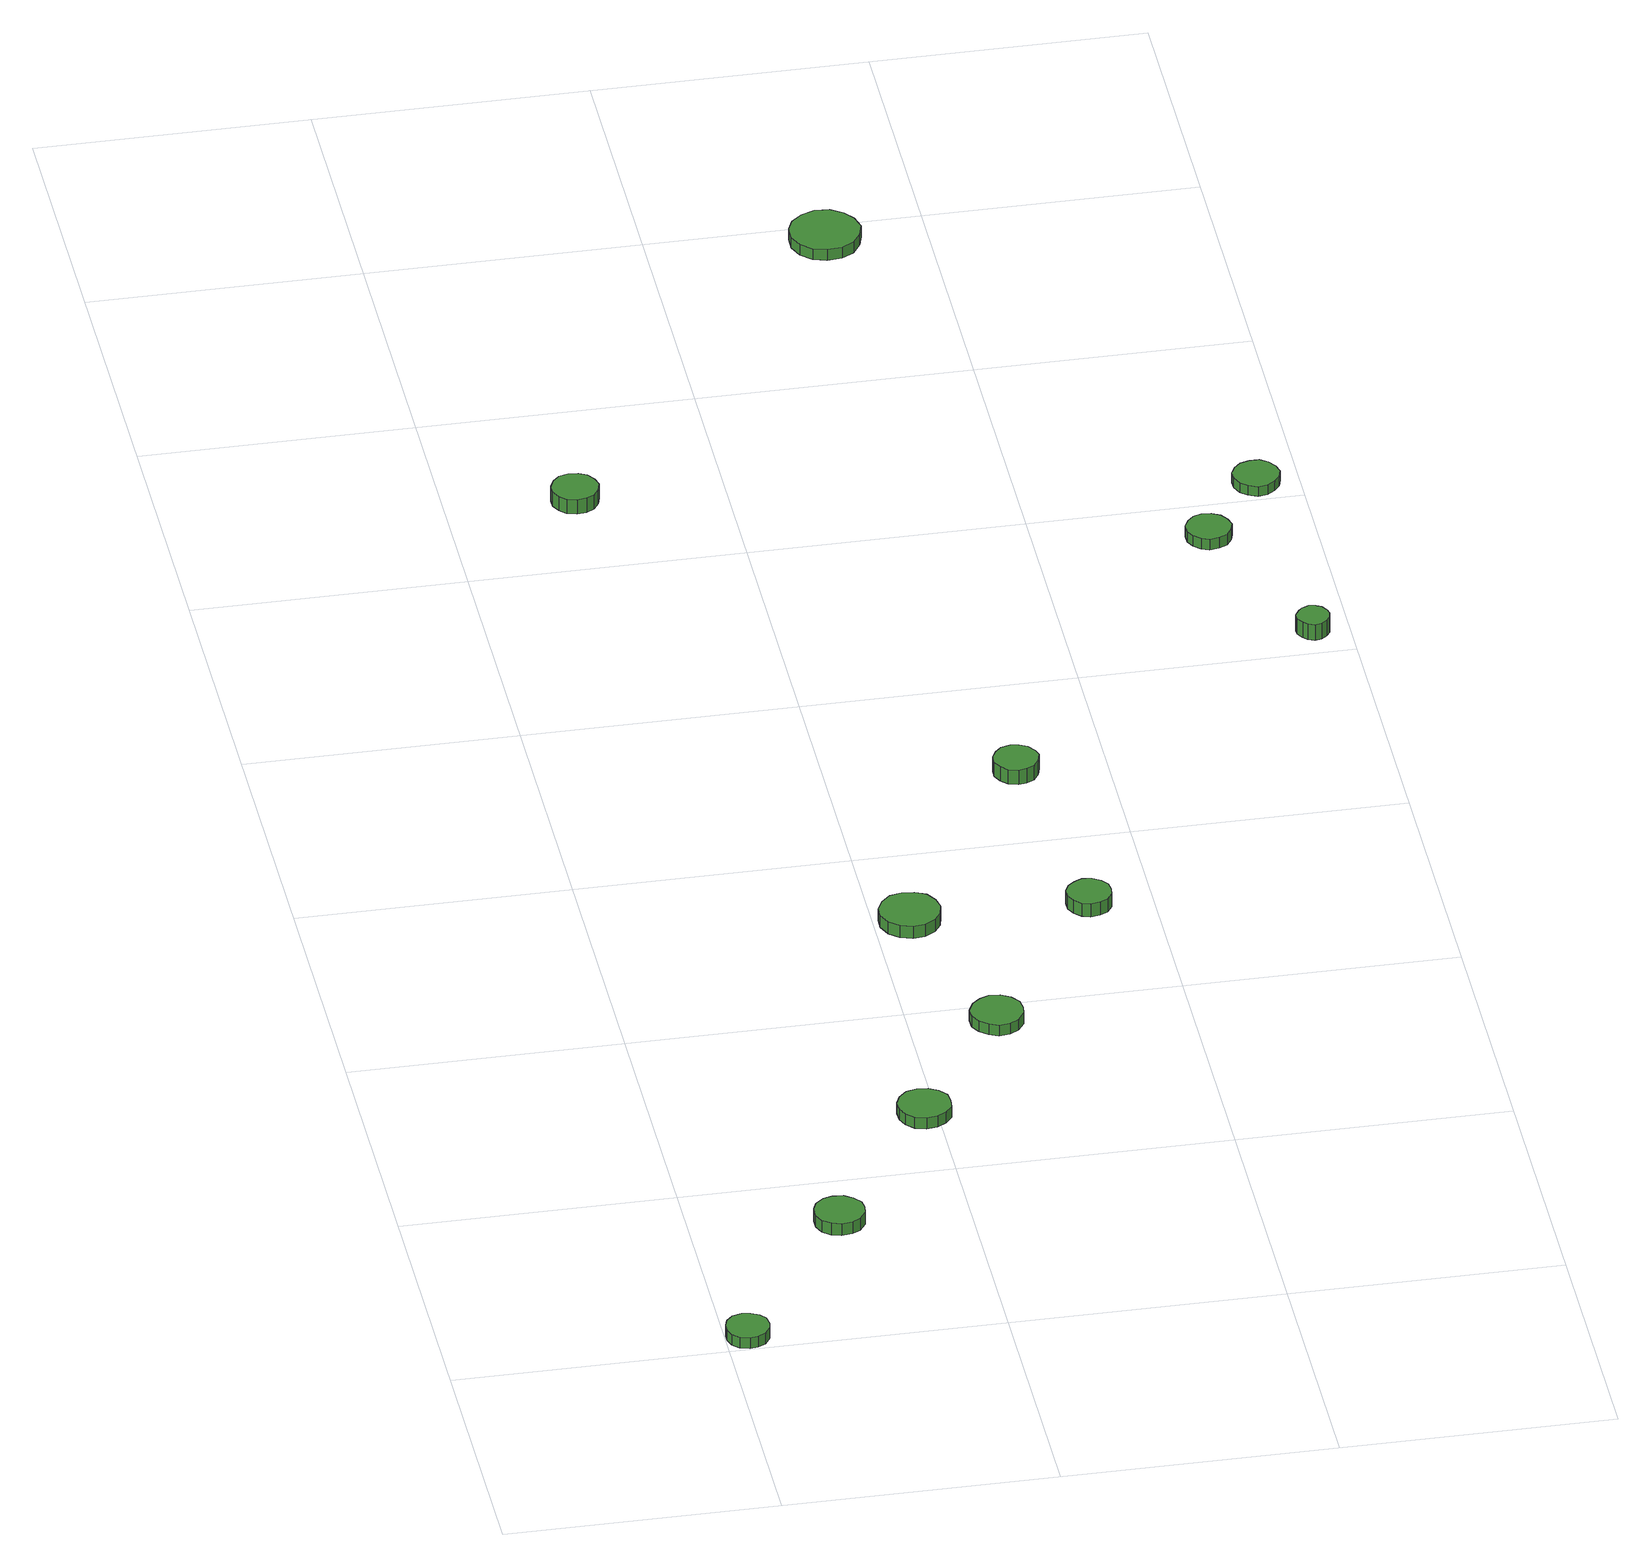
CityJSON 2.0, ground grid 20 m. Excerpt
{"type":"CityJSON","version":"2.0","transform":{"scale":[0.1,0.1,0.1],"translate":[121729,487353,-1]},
"CityObjects":{
"tree1":{"type":"SolitaryVegetationObject","attributes":{"function":"something"},"geometry":[{"type":"MultiSurface","lod":"1","boundaries":[[[0,1,2,3,4,5,6,7,8,9,10,11,12,13,14]],[[15,16,17,18,19,20,21,22,23,24,25,26,27,28,29]],[[0,29,28,1]],[[1,28,27,2]],[[2,27,26,3]],[[3,26,25,4]],[[4,25,24,5]],[[5,24,23,6]],[[6,23,22,7]],[[7,22,21,8]],[[8,21,20,9]],[[9,20,19,10]],[[10,19,18,11]],[[11,18,17,12]],[[12,17,16,13]],[[13,16,15,14]],[[14,15,29,0]]]}]},
"tree2":{"type":"SolitaryVegetationObject","attributes":{"function":"something"},"geometry":[{"type":"MultiSurface","lod":"1","boundaries":[[[30,31,32,33,34,35,36,37,38,39,40,41,42,43,44]],[[45,46,47,48,49,50,51,52,53,54,55,56,57,58,59]],[[30,59,58,31]],[[31,58,57,32]],[[32,57,56,33]],[[33,56,55,34]],[[34,55,54,35]],[[35,54,53,36]],[[36,53,52,37]],[[37,52,51,38]],[[38,51,50,39]],[[39,50,49,40]],[[40,49,48,41]],[[41,48,47,42]],[[42,47,46,43]],[[43,46,45,44]],[[44,45,59,30]]]}]},
"tree3":{"type":"SolitaryVegetationObject","attributes":{"function":"something"},"geometry":[{"type":"MultiSurface","lod":"1","boundaries":[[[60,61,62,63,64,65,66,67,68,69,70,71,72,73,74]],[[75,76,77,78,79,80,81,82,83,84,85,86,87,88,89]],[[60,89,88,61]],[[61,88,87,62]],[[62,87,86,63]],[[63,86,85,64]],[[64,85,84,65]],[[65,84,83,66]],[[66,83,82,67]],[[67,82,81,68]],[[68,81,80,69]],[[69,80,79,70]],[[70,79,78,71]],[[71,78,77,72]],[[72,77,76,73]],[[73,76,75,74]],[[74,75,89,60]]]}]},
"tree4":{"type":"SolitaryVegetationObject","attributes":{"function":"something"},"geometry":[{"type":"MultiSurface","lod":"1","boundaries":[[[90,91,92,93,94,95,96,97,98,99,100,101,102,103,104]],[[105,106,107,108,109,110,111,112,113,114,115,116,117,118,119]],[[90,119,118,91]],[[91,118,117,92]],[[92,117,116,93]],[[93,116,115,94]],[[94,115,114,95]],[[95,114,113,96]],[[96,113,112,97]],[[97,112,111,98]],[[98,111,110,99]],[[99,110,109,100]],[[100,109,108,101]],[[101,108,107,102]],[[102,107,106,103]],[[103,106,105,104]],[[104,105,119,90]]]}]},
"tree5":{"type":"SolitaryVegetationObject","attributes":{"function":"something"},"geometry":[{"type":"MultiSurface","lod":"1","boundaries":[[[120,121,122,123,124,125,126,127,128,129,130,131,132,133,134]],[[135,136,137,138,139,140,141,142,143,144,145,146,147,148,149]],[[120,149,148,121]],[[121,148,147,122]],[[122,147,146,123]],[[123,146,145,124]],[[124,145,144,125]],[[125,144,143,126]],[[126,143,142,127]],[[127,142,141,128]],[[128,141,140,129]],[[129,140,139,130]],[[130,139,138,131]],[[131,138,137,132]],[[132,137,136,133]],[[133,136,135,134]],[[134,135,149,120]]]}]},
"tree6":{"type":"SolitaryVegetationObject","attributes":{"function":"something"},"geometry":[{"type":"MultiSurface","lod":"1","boundaries":[[[150,151,152,153,154,155,156,157,158,159,160,161,162,163,164]],[[165,166,167,168,169,170,171,172,173,174,175,176,177,178,179]],[[150,179,178,151]],[[151,178,177,152]],[[152,177,176,153]],[[153,176,175,154]],[[154,175,174,155]],[[155,174,173,156]],[[156,173,172,157]],[[157,172,171,158]],[[158,171,170,159]],[[159,170,169,160]],[[160,169,168,161]],[[161,168,167,162]],[[162,167,166,163]],[[163,166,165,164]],[[164,165,179,150]]]}]},
"tree7":{"type":"SolitaryVegetationObject","attributes":{"function":"something"},"geometry":[{"type":"MultiSurface","lod":"1","boundaries":[[[180,181,182,183,184,185,186,187,188,189,190,191,192,193,194]],[[195,196,197,198,199,200,201,202,203,204,205,206,207,208,209]],[[180,209,208,181]],[[181,208,207,182]],[[182,207,206,183]],[[183,206,205,184]],[[184,205,204,185]],[[185,204,203,186]],[[186,203,202,187]],[[187,202,201,188]],[[188,201,200,189]],[[189,200,199,190]],[[190,199,198,191]],[[191,198,197,192]],[[192,197,196,193]],[[193,196,195,194]],[[194,195,209,180]]]}]},
"tree8":{"type":"SolitaryVegetationObject","attributes":{"function":"something"},"geometry":[{"type":"MultiSurface","lod":"1","boundaries":[[[210,211,212,213,214,215,216,217,218,219,220,221,222,223,224]],[[225,226,227,228,229,230,231,232,233,234,235,236,237,238,239]],[[210,239,238,211]],[[211,238,237,212]],[[212,237,236,213]],[[213,236,235,214]],[[214,235,234,215]],[[215,234,233,216]],[[216,233,232,217]],[[217,232,231,218]],[[218,231,230,219]],[[219,230,229,220]],[[220,229,228,221]],[[221,228,227,222]],[[222,227,226,223]],[[223,226,225,224]],[[224,225,239,210]]]}]},
"tree9":{"type":"SolitaryVegetationObject","attributes":{"function":"something"},"geometry":[{"type":"MultiSurface","lod":"1","boundaries":[[[240,241,242,243,244,245,246,247,248,249,250,251,252,253,254]],[[255,256,257,258,259,260,261,262,263,264,265,266,267,268,269]],[[240,269,268,241]],[[241,268,267,242]],[[242,267,266,243]],[[243,266,265,244]],[[244,265,264,245]],[[245,264,263,246]],[[246,263,262,247]],[[247,262,261,248]],[[248,261,260,249]],[[249,260,259,250]],[[250,259,258,251]],[[251,258,257,252]],[[252,257,256,253]],[[253,256,255,254]],[[254,255,269,240]]]}]},
"tree10":{"type":"SolitaryVegetationObject","attributes":{"function":"something"},"geometry":[{"type":"MultiSurface","lod":"1","boundaries":[[[270,271,272,273,274,275,276,277,278,279,280,281,282,283,284]],[[285,286,287,288,289,290,291,292,293,294,295,296,297,298,299]],[[270,299,298,271]],[[271,298,297,272]],[[272,297,296,273]],[[273,296,295,274]],[[274,295,294,275]],[[275,294,293,276]],[[276,293,292,277]],[[277,292,291,278]],[[278,291,290,279]],[[279,290,289,280]],[[280,289,288,281]],[[281,288,287,282]],[[282,287,286,283]],[[283,286,285,284]],[[284,285,299,270]]]}]},
"tree11":{"type":"SolitaryVegetationObject","attributes":{"function":"something"},"geometry":[{"type":"MultiSurface","lod":"1","boundaries":[[[300,301,302,303,304,305,306,307,308,309,310,311,312,313,314]],[[315,316,317,318,319,320,321,322,323,324,325,326,327,328,329]],[[300,329,328,301]],[[301,328,327,302]],[[302,327,326,303]],[[303,326,325,304]],[[304,325,324,305]],[[305,324,323,306]],[[306,323,322,307]],[[307,322,321,308]],[[308,321,320,309]],[[309,320,319,310]],[[310,319,318,311]],[[311,318,317,312]],[[312,317,316,313]],[[313,316,315,314]],[[314,315,329,300]]]}]},
"tree12":{"type":"SolitaryVegetationObject","attributes":{"function":"something"},"geometry":[{"type":"MultiSurface","lod":"1","boundaries":[[[330,331,332,333,334,335,336,337,338,339,340,341,342,343,344]],[[345,346,347,348,349,350,351,352,353,354,355,356,357,358,359]],[[330,359,358,331]],[[331,358,357,332]],[[332,357,356,333]],[[333,356,355,334]],[[334,355,354,335]],[[335,354,353,336]],[[336,353,352,337]],[[337,352,351,338]],[[338,351,350,339]],[[339,350,349,340]],[[340,349,348,341]],[[341,348,347,342]],[[342,347,346,343]],[[343,346,345,344]],[[344,345,359,330]]]}]}
},
"vertices":[
[32,17,15],[31,24,15],[27,29,15],[21,32,15],[15,33,15],[8,31,15],[3,26,15],[1,20,15],[1,14,15],[3,8,15],[8,3,15],[15,1,15],[21,2,15],[27,5,15],[31,11,15],[31,11,6],[27,5,6],[21,2,6],[15,1,6],[8,3,6],[3,8,6],[1,14,6],[1,20,6],[3,26,6],[8,31,6],[15,33,6],[21,32,6],[27,29,6],[31,24,6],[32,17,6],
[125,149,16],[124,156,16],[119,162,16],[113,166,16],[105,167,16],[98,165,16],[92,160,16],[89,153,16],[89,145,16],[92,138,16],[98,133,16],[105,131,16],[113,132,16],[119,135,16],[124,142,16],[124,142,6],[119,135,6],[113,132,6],[105,131,6],[98,133,6],[92,138,6],[89,145,6],[89,153,6],[92,160,6],[98,165,6],[105,167,6],[113,166,6],[119,162,6],[124,156,6],[125,149,6],
[210,273,15],[209,281,15],[204,287,15],[197,291,15],[189,292,15],[181,290,15],[175,284,15],[172,277,15],[172,269,15],[175,262,15],[181,256,15],[189,254,15],[197,255,15],[204,259,15],[209,265,15],[209,265,6],[204,259,6],[197,255,6],[189,254,6],[181,256,6],[175,262,6],[172,269,6],[172,277,6],[175,284,6],[181,290,6],[189,292,6],[197,291,6],[204,287,6],[209,281,6],[210,273,6],
[282,380,15],[281,388,15],[276,395,15],[269,399,15],[261,400,15],[254,397,15],[248,392,15],[244,384,15],[244,376,15],[248,369,15],[254,364,15],[261,361,15],[269,362,15],[276,366,15],[281,373,15],[281,373,6],[276,366,6],[269,362,6],[261,361,6],[254,364,6],[248,369,6],[244,376,6],[244,384,6],[248,392,6],[254,397,6],[261,400,6],[269,399,6],[276,395,6],[281,388,6],[282,380,6],
[248,515,17],[246,524,17],[241,532,17],[233,536,17],[224,537,17],[215,535,17],[208,528,17],[204,520,17],[204,511,17],[208,502,17],[215,496,17],[224,493,17],[233,494,17],[241,499,17],[246,506,17],[246,506,7],[241,499,7],[233,494,7],[224,493,7],[215,496,7],[208,502,7],[204,511,7],[204,520,7],[208,528,7],[215,535,7],[224,537,7],[233,536,7],[241,532,7],[246,524,7],[248,515,7],
[110,1086,19],[108,1093,19],[104,1099,19],[98,1102,19],[91,1103,19],[84,1101,19],[79,1096,19],[76,1089,19],[76,1082,19],[79,1076,19],[84,1071,19],[91,1069,19],[98,1070,19],[104,1073,19],[108,1079,19],[108,1079,7],[104,1073,7],[98,1070,7],[91,1069,7],[84,1071,7],[79,1076,7],[76,1082,7],[76,1089,7],[79,1096,7],[84,1101,7],[91,1103,7],[98,1102,7],[104,1099,7],[108,1093,7],[110,1086,7],
[370,513,18],[369,520,18],[365,525,18],[359,529,18],[352,530,18],[346,527,18],[341,523,18],[338,517,18],[338,510,18],[341,504,18],[346,499,18],[352,497,18],[359,498,18],[365,501,18],[369,507,18],[369,507,7],[365,501,7],[359,498,7],[352,497,7],[346,499,7],[341,504,7],[338,510,7],[338,517,7],[341,523,7],[346,527,7],[352,530,7],[359,529,7],[365,525,7],[369,520,7],[370,513,7],
[350,682,24],[348,688,24],[344,694,24],[338,697,24],[332,698,24],[325,696,24],[320,691,24],[317,685,24],[317,678,24],[320,672,24],[325,667,24],[332,665,24],[338,666,24],[344,669,24],[348,675,24],[348,675,12],[344,669,12],[338,666,12],[332,665,12],[325,667,12],[320,672,12],[317,678,12],[317,685,12],[320,691,12],[325,696,12],[332,698,12],[338,697,12],[344,694,12],[348,688,12],[350,682,12],
[353,1380,16],[350,1391,16],[344,1399,16],[335,1405,16],[324,1406,16],[314,1402,16],[306,1395,16],[302,1386,16],[302,1375,16],[306,1365,16],[314,1358,16],[324,1355,16],[335,1356,16],[344,1361,16],[350,1370,16],[350,1370,7],[344,1361,7],[335,1356,7],[324,1355,7],[314,1358,7],[306,1365,7],[302,1375,7],[302,1386,7],[306,1395,7],[314,1402,7],[324,1406,7],[335,1405,7],[344,1399,7],[350,1391,7],[353,1380,7],
[540,958,16],[538,965,16],[534,971,16],[528,974,16],[521,975,16],[515,973,16],[510,968,16],[507,962,16],[507,955,16],[510,949,16],[515,944,16],[521,942,16],[528,943,16],[534,946,16],[538,952,16],[538,952,7],[534,946,7],[528,943,7],[521,942,7],[515,944,7],[510,949,7],[507,955,7],[507,962,7],[510,968,7],[515,973,7],[521,975,7],[528,974,7],[534,971,7],[538,965,7],[540,958,7],
[585,825,22],[584,829,22],[581,834,22],[577,836,22],[572,837,22],[567,835,22],[564,832,22],[561,827,22],[561,822,22],[564,817,22],[567,814,22],[572,812,22],[577,813,22],[581,816,22],[584,820,22],[584,820,9],[581,816,9],[577,813,9],[572,812,9],[567,814,9],[564,817,9],[561,822,9],[561,827,9],[564,832,9],[567,835,9],[572,837,9],[577,836,9],[581,834,9],[584,829,9],[585,825,9],
[586,1020,15],[584,1027,15],[580,1033,15],[574,1037,15],[567,1037,15],[560,1035,15],[555,1030,15],[552,1024,15],[552,1017,15],[555,1010,15],[560,1006,15],[567,1003,15],[574,1004,15],[580,1008,15],[584,1013,15],[584,1013,7],[580,1008,7],[574,1004,7],[567,1003,7],[560,1006,7],[555,1010,7],[552,1017,7],[552,1024,7],[555,1030,7],[560,1035,7],[567,1037,7],[574,1037,7],[580,1033,7],[584,1027,7],[586,1020,7]
]}
